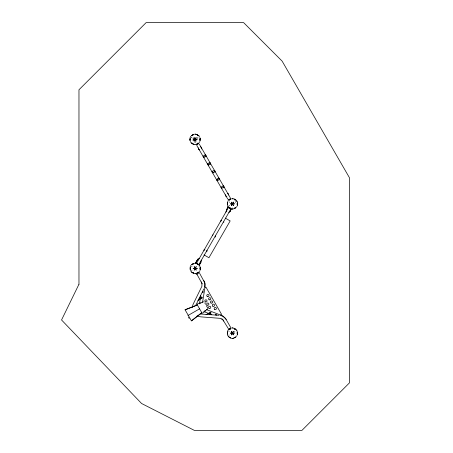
<?xml version="1.0" encoding="UTF-8"?>
<svg xmlns="http://www.w3.org/2000/svg" width="453" height="453" viewBox="0 0 453 453"><rect width="100%" height="100%" fill="white"/><g stroke="black" fill="none" stroke-linecap="round" stroke-linejoin="round"><path stroke-width="0.68" d="M205.288 310.571L203.822 311.772M192.185 307.445L193.063 304.382L201.902 286.273L201.908 283.346L201.313 281.896M209.92 312.836L210.526 312.236L211.115 312.836L209.037 314.371M212.315 235.719L213.035 234.784M223.867 221.891L223.737 222.372M204.66 287.021L204.954 284.818L204.671 282.615L203.861 280.645M204.977 287.372L204.966 283.131L199.139 272.412M200.011 139.751L200.096 138.861M190.158 268.414L190.277 266.715L190.192 269.762L190.47 267.921M227.332 203.856L227.451 202.157L227.332 203.856L227.644 203.369M227.361 333.165L227.616 332.666M200.073 139.314L200.09 138.029L200.005 141.081L200.113 139.382M227.349 333.221L227.332 334.507L227.417 331.449L227.525 333.793M199.445 303.895L200.747 295.775M202.559 302.327L204.926 287.712A0.674 0.674 0 0 1 206.087 287.372L221.511 314.252A0.912 0.912 0 0 1 220.283 314.954M198.59 147.848L198.691 149.088L199.62 149.926M201.613 148.952L201.653 148.114A1.71 1.71 0 0 0 200.956 147.072L200.419 146.84M192.276 143.482L193.725 144.405L192.61 143.743L192.735 143.069M193.176 272.247L192.723 272.746L193.867 273.431L192.417 272.508M234.444 199.235L234.864 199.462L233.725 198.827L235.175 199.756L234.614 199.994M200.945 260.973L200.917 262.208L199.433 264.886M226.375 210.498L226.806 209.173M200.605 262.751L201.019 261.2M226.466 210.945L226.8 211.46L226.375 210.294L226.726 209.229M200.922 262.196L199.229 265.13L199.552 264.569M190.017 139.382L190.135 137.684L190.034 139.903M227.389 203.873L227.553 204.496M201.194 297.395L201.908 296.987L202.338 297.712L197.876 300.475M195.617 262.966L195.923 262.451M195.662 305.52L203.856 288.94M195.855 262.491C194.586 264.926 197.808 258.572 198.335 259.439M196.064 137.621L194.218 140.866M196.206 266.647L194.212 270.175L196.223 266.681M233.38 202.095L232.383 203.884L233.386 205.622M231.358 334.914L233.352 331.386L231.341 334.88M232.361 203.867L231.387 205.617L233.397 202.129M192.978 264.552L193.057 263.946L191.523 264.739L192.695 264.093L192.236 264.818M195.707 262.712L197.298 260.067M197.684 259.711L196.97 260.628M226.483 209.733L228.057 207.01M228.686 207.151L196.432 263.453M231.143 208.567L198.725 264.773L198.108 264.416M228.839 212.338L230.198 211.155M229.484 212.066L231.449 208.986M197.157 272.763L197.44 272.276M230.124 329.291L230.203 328.685L228.674 329.478L229.847 328.833L230.334 329.291M232.355 333.125L231.33 331.403M196.081 137.655L194.037 141.132M190.43 136.953L190.849 136.279M199.275 142.485L199.711 141.817M227.746 201.426L228.17 200.753M190.571 265.979L190.99 265.305M236.596 206.959L237.027 206.291M199.416 271.511L199.852 270.843M227.717 330.724L228.142 330.044M236.568 336.251L236.998 335.582M227.859 207.349L228.091 206.925M230.203 211.234L229.903 211.676M227.87 207.253L228.153 206.828M199.541 264.665L199.122 265.231M215.198 237.112L215.351 235.939M234.388 329.314L234.841 328.816M192.491 135.051L191.381 135.707L193.12 135.034M196.064 144.507L198.748 143.057L197.219 143.85M229.416 199.994L231.387 198.737M234.331 208.204L236.064 207.525L233.38 208.98M196.206 273.538L198.89 272.083L197.361 272.876M229.847 328.833L231.358 328.029M234.507 337.615L235.328 337.247M216.24 315.299C217.208 314.399 215.016 313.703 215.311 315.022M202.633 313.272L207.763 308.838M200.277 303.187L200.973 303.085M191.398 320.803L201.823 312.615M197.989 258.861L199.541 258.442M206.613 251.8L207.1 250.962L206.817 250.277M196.778 144.252L197.644 143.714L197.372 143.057M234.96 208.187L234.093 208.725M192.633 264.076L194.212 263.284L192.684 264.037M196.919 273.284L197.785 272.746L197.231 272.27M229.779 328.816L230.645 328.278M234.931 337.485L236.041 336.822L234.869 337.468M192.542 135.011L194.071 134.264M193.357 134.513L192.095 135.283L192.095 135.792M230.673 198.986L229.858 199.484M197.627 143.731L198.035 143.482M234.943 208.204L235.356 207.717M197.768 272.757L198.176 272.508M229.388 329.054L229.79 328.804M192.961 140.6L193.782 140.124M196.766 138.403L197.174 138.165M197.565 137.939L197.944 137.723M193.204 143.884L192.604 143.782M228.81 205.917L229.507 205.515M235.26 202.197L235.956 201.795M237.123 204.343L237.406 202.502L237.321 205.554L237.213 203.216M197.066 263.906L198.001 264.314M191.636 270.475L191.97 270.277M199.099 266.166L199.388 265.996M199.949 268.901L200.039 267.768M193.346 272.916L192.746 272.808M234.218 328.646L236.296 329.727L234.847 328.765L235.147 329.054M228.782 335.214L229.122 335.016M234.461 331.936L234.858 331.709M236.245 330.905L236.54 330.735M237.095 333.64L237.378 331.8L237.349 333.136L237.185 332.508M230.498 337.655L229.563 337.247M206.047 314.71L210.22 312.315M199.088 298.402L201.466 297.038M187.938 315.52L199.58 308.844M200.254 313.821L202.038 312.796M228.584 329.037L222.865 319.722M230.832 327.745L225.854 318.974L222.814 315.939L206.489 309.597M197.497 274.076L196.098 274.048M198.199 273.72L198.641 273.499M205.016 311.092L204.575 311.154M202.049 298.08L201.449 298.08M210.821 313.346L210.107 313.25M229.847 199.547L228.703 200.181L230.435 199.507M197.321 304.897L185.051 309.739L191.472 320.934L201.845 312.785L197.395 305.033M185.124 309.869L196.806 305.26M203.714 301.777L197.298 303.974L197.18 304.654M197.576 143.703L197.089 143.244M202.553 291.375C203.731 291.064 203.34 293.125 202.361 292.4M221.67 220.215L220.832 220.696L220.832 221.67M204.903 249.286L204.06 249.773L204.065 250.741M197.089 139.365L193.04 139.399L197.072 139.399M234.411 203.839L230.356 203.873L234.388 203.873M193.182 268.431L197.231 268.397M230.645 333.159L234.382 333.136L230.351 333.136M230.152 207.717L229.592 207.955L231.047 208.884L229.937 208.227M197.214 268.425L193.204 268.397M200.877 314.02L218.986 315.305M226.5 196.415L226.908 196.506M234.847 199.456L236.324 200.43L234.909 199.484M197.021 316.018L200.628 316.84L220.3 318.346L222.836 319.812L223.788 321.064M211.806 314.705L204.139 311.658M221.047 315.582L223.103 316.443L224.858 317.796L226.155 319.49M227.463 193.363L228.391 194.201L228.567 195.028M225.905 196.024L226.307 196.313M197.129 134.762L197.859 135.283M230.322 208.476L229.898 208.187M191.177 137.134L191.829 137.514M192.961 138.165L193.782 138.641M229.15 201.987L229.507 202.197M229.597 207.672L229.914 207.859M225.283 218.103L230.169 220.922L208.935 257.746L204.043 254.926M196.885 263.708L197.814 264.246M191.636 266.347L191.97 266.545M190.379 269.054L190.169 268.476M228.782 331.086L229.122 331.285M229.461 207.576L229.999 207.989M221.789 318.725L222.548 319.314M199.009 135.957L197.587 135.011L199.003 135.957M228.442 207.281L229.858 208.227L228.448 207.281M191.268 271.84L192.684 272.785L191.274 271.834M194.037 137.638L196.092 141.126L194.077 137.638M233.414 205.6L231.392 202.112L232.287 203.663M194.178 266.664L195.113 268.216M195.305 268.606L196.234 270.158L194.218 266.67M232.451 333.346L233.386 334.897L231.364 331.409M196.681 273.827L202.202 283.867M204.767 302.898L205.583 304.314M206.33 305.622L207.797 308.176M188.437 317.14L189.201 318.476M236.811 201.053L237.179 201.761L236.806 201.053M199.496 136.579L199.858 137.287M227.587 205.951L227.961 206.659M190.271 141.478L190.645 142.185M236.783 330.345L237.146 331.058M199.637 265.605L200 266.319M227.559 335.248L227.933 335.95M190.413 270.509L190.787 271.211M225.787 211.772L225.945 212.163M237.395 333.085L237.293 334.852L237.406 333.148M201.625 260.147L201.681 260.566M225.396 194.75L225.43 195.169A1.71 1.71 0 0 0 226.126 196.217M232.383 198.595L232.383 199.06M232.383 207.984L232.383 208.346M195.067 141.347L195.067 142.706M212.751 172.333A1.121 1.121 0 0 1 212.502 171.812M214.456 170.883A1.121 1.121 0 0 1 214.705 171.404M205.124 154.7A1.489 1.489 0 0 1 206.053 156.591M204.161 157.525A1.489 1.489 0 0 1 203.154 156.013M205.016 155.056A1.121 1.121 0 0 1 205.277 155.192M205.492 155.385A1.121 1.121 0 0 1 205.651 155.628M214.082 170.198A1.489 1.489 0 0 1 215.016 172.089M213.12 173.018A1.489 1.489 0 0 1 212.191 171.126M218.567 177.944A1.489 1.489 0 0 1 219.495 179.835M217.604 180.77A1.489 1.489 0 0 1 216.596 179.258M217.23 180.079A1.121 1.121 0 0 1 216.981 179.558M218.459 178.301A1.121 1.121 0 0 1 218.935 178.629M219.093 178.873A1.121 1.121 0 0 1 219.184 179.15M209.603 162.446A1.489 1.489 0 0 1 210.537 164.343M208.64 165.271A1.489 1.489 0 0 1 207.712 163.38M223.199 186.183A1.121 1.121 0 0 1 223.414 186.376M223.572 186.619A1.121 1.121 0 0 1 223.68 187.191M223.046 185.69A1.489 1.489 0 0 1 223.975 187.587M221.732 188.34A1.489 1.489 0 0 1 221.075 187.004M209.977 163.131A1.121 1.121 0 0 1 210.226 163.658M227.836 193.556A1.71 1.71 0 0 1 228.527 194.603M199.246 149.733A1.71 1.71 0 0 1 198.55 148.686M196.834 144.762L196.998 145.883L227.616 198.827C228.476 200.532 231.126 198.997 230.079 197.4L199.467 144.456C198.912 143.352 197.083 143.516 196.834 144.762M190.056 139.45L190.045 140.736L190.028 139.45M200.288 267.825L200.203 268.397L200.232 267.055L200.288 267.825M227.378 203.924L227.361 205.209L227.344 203.924M200.288 269.365L200.147 270.113L200.254 268.408L200.283 269.365M78.969 284.246L61.546 319.971L141.579 403.498L194.28 430.35L301.975 430.35L349.439 382.887L349.439 177.712L282.134 61.138L243.646 22.65L146.093 22.65L78.969 89.773L78.969 284.246M234.881 337.525L233.352 338.278L234.881 337.525M195.645 134.184L194.852 134.15L195.645 134.179M195.283 144.615L194.484 144.581L195.283 144.62M232.967 198.657L232.168 198.624L232.967 198.652M232.599 209.088L231.8 209.054L232.599 209.093M195.792 263.216L194.994 263.182L195.792 263.21M195.424 273.64L194.626 273.606L195.424 273.646M232.938 327.955L232.14 327.921L232.938 327.949M232.57 338.38L231.772 338.346L232.57 338.385M229.892 337.547L231.019 338.176L229.914 337.525M197.072 134.666L196.404 134.36L197.508 135.011L197.072 134.666M197.214 263.697L196.545 263.391L197.65 264.037L197.214 263.697M234.36 328.436L233.697 328.131L234.801 328.782L234.388 328.459M192.542 143.754L191.126 142.808L192.542 143.754M198.573 264.49L197.729 264.037L199.15 264.988L198.573 264.495M229.835 337.525L228.414 336.579L229.835 337.525M211.013 303A1.121 1.121 0 0 0 212.706 302.06A1.121 1.121 0 0 0 211.047 301.064A1.121 1.121 0 0 0 211.013 303M205.345 301.879A1.121 1.121 0 0 0 207.038 300.939A1.121 1.121 0 0 0 205.379 299.943A1.121 1.121 0 0 0 205.345 301.879M207.298 296.528A1.121 1.121 0 0 0 208.997 295.588A1.121 1.121 0 0 0 207.332 294.592A1.121 1.121 0 0 0 207.298 296.528M212.87 306.234A1.121 1.121 0 0 0 214.563 305.294A1.121 1.121 0 0 0 212.899 304.297A1.121 1.121 0 0 0 212.87 306.234M214.722 309.467A1.121 1.121 0 0 0 216.421 308.527A1.121 1.121 0 0 0 214.756 307.53A1.121 1.121 0 0 0 214.722 309.467M209.054 308.351A1.121 1.121 0 0 0 210.753 307.411A1.121 1.121 0 0 0 209.088 306.409A1.121 1.121 0 0 0 209.054 308.351M207.202 305.112A1.121 1.121 0 0 0 208.895 304.173A1.121 1.121 0 0 0 207.231 303.176A1.121 1.121 0 0 0 207.202 305.112M209.156 299.761A1.121 1.121 0 0 0 210.849 298.821A1.121 1.121 0 0 0 209.19 297.825A1.121 1.121 0 0 0 209.156 299.761M204.009 156.744A0.895 0.895 0 0 0 205.509 156.342A0.895 0.895 0 0 0 204.411 155.249A0.895 0.895 0 0 0 204.009 156.744M212.972 172.242A0.895 0.895 0 0 0 214.467 171.84A0.895 0.895 0 0 0 213.369 170.741A0.895 0.895 0 0 0 212.972 172.242M217.451 179.988A0.895 0.895 0 0 0 218.946 179.586A0.895 0.895 0 0 0 217.853 178.493A0.895 0.895 0 0 0 217.451 179.988M208.493 164.49A0.895 0.895 0 0 0 209.988 164.088A0.895 0.895 0 0 0 208.89 162.995A0.895 0.895 0 0 0 208.493 164.49M221.93 187.735A0.895 0.895 0 0 0 223.425 187.332A0.895 0.895 0 0 0 222.332 186.24A0.895 0.895 0 0 0 221.93 187.735"/></g></svg>
